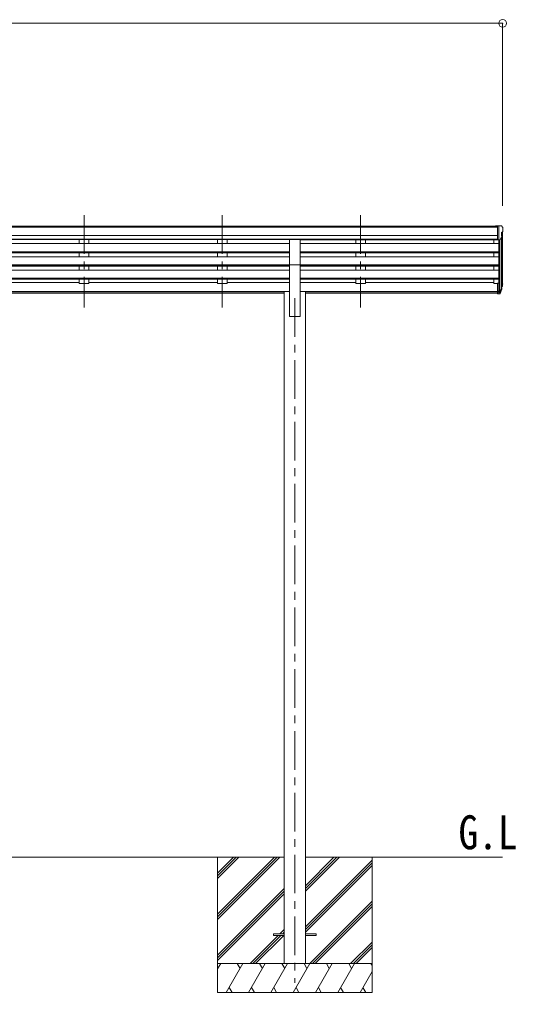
# Model space of a CAD drawing. Units: millimetres at full size, sheet at 1:40; details may follow other scales. Extents: x -11243 to 11243, y -7760 to 7760.
# Drawn here: x 4947 to 7516, y -5083 to -46 of the extents above; entities that cross this region are included whole.
import ezdxf
from ezdxf.enums import TextEntityAlignment as Align

# ---------------------------------------------------------------- set-up
doc = ezdxf.new("R2010")
doc.units = ezdxf.units.MM
doc.header["$LTSCALE"] = 40
doc.header["$PDMODE"] = 32
doc.header["$PDSIZE"] = 40
doc.linetypes.add('CHAIN1', pattern=[8, 5, -1, 1, -1])
for name, color, linetype, lineweight in [('0-0_0', 7, 'Continuous', 9), ('0-1_本体', 5, 'CHAIN1', 9), ('0-3_ELV2', 4, 'Continuous', 9), ('0-6_OTH_LINE', 6, 'Continuous', 9)]:
    doc.layers.add(name, color=color, linetype=linetype, lineweight=lineweight)
doc.layers.add('0-7_SHAPE', color=7, linetype='Continuous')
doc.styles.add('ＭＳ ゴシック', font='')
doc.styles.get('ＭＳ ゴシック').set_extended_font_data('MS Gothic')

msp = doc.modelspace()

# ---------------------------------------------------------------- linework, layer by layer
at = {"layer": '0-0_0'}
for p, q in [((3528.63, -4383.12), (6318.23, -4383.12)), ((5973.43, -4383.12), (5973.43, -5083.12)), ((5973.43, -4677.29), (6267.61, -4383.12)), ((5973.43, -4691.44), (6281.76, -4383.12)), ((5973.43, -4705.58), (6295.9, -4383.12)), ((5973.43, -4493.45), (6083.77, -4383.12)), ((5973.43, -4479.31), (6069.62, -4383.12)), ((5973.43, -4465.16), (6055.48, -4383.12)), ((6428.63, -4383.12), (7449.43, -4383.12)), ((6428.63, -4558.75), (6604.27, -4383.12)), ((6428.63, -4544.6), (6590.12, -4383.12)), ((6428.63, -4530.46), (6575.98, -4383.12)), ((6428.63, -4742.59), (6773.43, -4397.8)), ((6428.63, -4756.73), (6773.43, -4411.94)), ((6428.63, -4770.88), (6773.43, -4426.08)), ((6773.43, -4383.12), (6773.43, -5083.12)), ((5973.43, -4889.42), (6318.23, -4544.63)), ((5973.43, -4903.57), (6318.23, -4558.77)), ((5973.43, -4917.71), (6318.23, -4572.91)), ((6450.24, -4933.12), (6773.43, -4609.93)), ((6464.39, -4933.12), (6773.43, -4624.07)), ((6478.53, -4933.12), (6773.43, -4638.21)), ((6296.38, -4778.62), (6318.23, -4756.76)), ((6310.52, -4778.62), (6318.23, -4770.9)), ((6141.88, -4933.12), (6287.38, -4787.62)), ((6156.02, -4933.12), (6301.52, -4787.62)), ((6170.16, -4933.12), (6315.66, -4787.62)), ((6662.38, -4933.12), (6773.43, -4822.06)), ((6676.52, -4933.12), (6773.43, -4836.2)), ((6690.66, -4933.12), (6773.43, -4850.34)), ((6773.43, -4933.12), (5973.43, -4933.12)), ((5973.43, -4960.62), (5989.31, -4933.12)), ((6018.18, -5083.12), (6104.78, -4933.12)), ((6089.78, -4959.1), (6074.78, -4933.12)), ((6133.65, -5083.12), (6220.25, -4933.12)), ((6205.25, -4959.1), (6190.25, -4933.12)), ((6249.12, -5083.12), (6335.72, -4933.12)), ((6320.72, -4959.1), (6305.72, -4933.12)), ((6364.59, -5083.12), (6451.19, -4933.12)), ((6436.19, -4959.1), (6421.19, -4933.12)), ((6480.06, -5083.12), (6566.66, -4933.12)), ((6551.66, -4959.1), (6536.66, -4933.12)), ((6595.53, -5083.12), (6682.13, -4933.12)), ((6652.13, -4933.12), (6667.13, -4959.1)), ((6767.6, -4933.12), (6773.43, -4943.22)), ((6711, -5083.12), (6773.43, -4974.98)), ((5973.43, -5083.12), (6773.43, -5083.12)), ((6033.18, -5057.14), (6048.18, -5083.12)), ((6148.65, -5057.14), (6163.65, -5083.12)), ((6264.12, -5057.14), (6279.12, -5083.12)), ((6379.59, -5057.14), (6394.59, -5083.12)), ((6495.06, -5057.14), (6510.06, -5083.12)), ((6610.53, -5057.14), (6625.53, -5083.12)), ((6726, -5057.14), (6741, -5083.12))]:
    msp.add_line(p, q, dxfattribs=at)
at = {"layer": '0-1_本体'}
for p, q in [((5281.43, -1058.71), (5281.43, -1536.23)), ((5281.43, -1058.71), (5281.43, -1536.23)), ((5997.43, -1058.71), (5997.43, -1536.23)), ((5997.43, -1058.71), (5997.43, -1536.23)), ((6713.43, -1058.71), (6713.43, -1536.23)), ((6713.43, -1058.71), (6713.43, -1536.23)), ((6373.43, -1489.55), (6373.43, -5033.12))]:
    msp.add_line(p, q, dxfattribs=at)
at = {"layer": '0-3_ELV2'}
for p, q in [((7422.93, -1116.06), (2423.93, -1116.06)), ((7422.93, -1121.28), (2423.93, -1121.28)), ((7422.93, -1114.46), (7412.93, -1114.55)), ((7412.93, -1116.06), (7412.93, -1114.55)), ((7422.93, -1186.44), (7422.93, -1114.46)), ((7441.43, -1114.46), (7422.93, -1114.46)), ((7429.43, -1187.44), (7429.43, -1114.46)), ((7441.43, -1114.46), (7443.77, -1114.6)), ((7443.43, -1148.97), (7443.43, -1165.25)), ((7448.9, -1145.64), (7443.58, -1148.71)), ((7444.52, -1115.03), (7448.59, -1120.83)), ((7449.43, -1145.03), (7449.43, -1411.48)), ((7451.43, -1123.83), (7451.43, -1124.46)), ((7422.93, -1164.81), (2423.93, -1164.81)), ((7422.93, -1182.66), (2423.93, -1182.66)), ((6345.93, -1185.91), (3500.93, -1185.91)), ((6345.93, -1206.36), (3500.93, -1206.36)), ((5256.43, -1185.91), (5256.43, -1206.36)), ((5306.43, -1185.91), (5306.43, -1206.36)), ((5972.43, -1185.91), (5972.43, -1206.36)), ((6022.43, -1185.91), (6022.43, -1206.36)), ((6345.93, -1316.89), (6345.93, -1185.09)), ((6345.93, -1185.09), (6400.93, -1185.09)), ((6400.93, -1316.89), (6400.93, -1185.09)), ((7422.93, -1186.01), (6400.93, -1186.01)), ((6400.93, -1206.36), (7429.43, -1206.36)), ((6688.43, -1185.91), (6688.43, -1206.36)), ((6738.43, -1185.91), (6738.43, -1206.36)), ((7404.43, -1185.91), (7404.43, -1206.36)), ((7422.93, -1186.44), (7429.43, -1186.44)), ((7429.43, -1187.44), (7434.64, -1187.13)), ((7429.43, -1187.44), (7429.43, -1411.84)), ((7435.43, -1186.97), (7435.44, -1456.62)), ((7437.06, -1185.63), (7446.06, -1170.04)), ((7444.46, -1172.81), (7444.46, -1438.19)), ((6345.93, -1248.24), (3500.93, -1248.24)), ((6345.93, -1249.74), (3500.93, -1249.74)), ((6345.93, -1254.05), (3500.93, -1254.05)), ((5256.43, -1254.05), (5256.43, -1274.86)), ((5306.43, -1254.05), (5306.43, -1274.86)), ((5972.43, -1254.05), (5972.43, -1274.86)), ((6022.43, -1254.05), (6022.43, -1274.86)), ((6400.93, -1248.24), (7429.43, -1248.24)), ((6400.93, -1249.74), (7429.43, -1249.74)), ((6400.93, -1254.05), (7429.43, -1254.05)), ((6688.43, -1254.05), (6688.43, -1274.86)), ((6738.43, -1254.05), (6738.43, -1274.86)), ((7404.43, -1254.05), (7404.43, -1274.86)), ((6345.93, -1274.86), (3500.93, -1274.86)), ((6400.93, -1274.86), (7429.43, -1274.86)), ((6345.93, -1316.73), (3500.93, -1316.73)), ((6345.93, -1318.23), (3500.93, -1318.23)), ((6345.93, -1322.55), (3500.93, -1322.55)), ((6345.93, -1343.35), (3500.93, -1343.35)), ((5256.43, -1322.55), (5256.43, -1343.35)), ((5306.43, -1322.55), (5306.43, -1343.35)), ((5972.43, -1322.55), (5972.43, -1343.35)), ((6022.43, -1322.55), (6022.43, -1343.35)), ((6345.93, -1316.89), (6345.93, -1583.12)), ((6345.93, -1316.89), (6400.93, -1316.89)), ((6400.93, -1316.73), (7429.43, -1316.73)), ((6400.93, -1316.89), (6400.93, -1583.12)), ((6400.93, -1318.23), (7429.43, -1318.23)), ((6400.93, -1322.55), (7429.43, -1322.55)), ((6400.93, -1343.35), (7429.43, -1343.35)), ((6688.43, -1322.55), (6688.43, -1343.35)), ((6738.43, -1322.55), (6738.43, -1343.35)), ((7404.43, -1343.35), (7404.43, -1322.55)), ((6345.93, -1385.23), (3500.93, -1385.23)), ((6345.93, -1386.72), (3500.93, -1386.72)), ((6345.93, -1391.04), (3500.93, -1391.04)), ((5256.43, -1407.53), (4590.43, -1407.53)), ((5256.43, -1391.04), (5256.43, -1412.47)), ((5306.43, -1391.04), (5306.43, -1412.47)), ((5972.43, -1407.53), (5306.43, -1407.53)), ((5972.43, -1391.04), (5972.43, -1412.47)), ((6022.43, -1391.04), (6022.43, -1412.47)), ((6345.93, -1407.53), (6022.43, -1407.53)), ((6400.93, -1385.23), (7429.43, -1385.23)), ((6400.93, -1386.72), (7429.43, -1386.72)), ((6400.93, -1391.04), (7429.43, -1391.04)), ((6400.93, -1407.53), (6688.43, -1407.53)), ((6688.43, -1391.04), (6688.43, -1412.47)), ((6738.43, -1391.04), (6738.43, -1412.47)), ((7404.43, -1407.53), (6738.43, -1407.53)), ((7404.43, -1391.04), (7404.43, -1412.47)), ((6318.23, -1454.54), (3528.63, -1454.54)), ((6318.23, -1455.94), (3528.63, -1455.94)), ((5306.43, -1412.47), (5256.43, -1412.47)), ((6022.43, -1412.47), (5972.43, -1412.47)), ((6318.23, -1454.12), (6318.23, -4933.12)), ((6318.23, -1454.12), (6345.93, -1454.12)), ((6428.63, -1454.12), (6400.93, -1454.12)), ((6428.63, -1454.12), (6428.63, -4933.12)), ((6428.63, -1454.54), (7422.93, -1454.54)), ((6428.63, -1455.94), (7422.93, -1455.94)), ((6738.43, -1412.47), (6688.43, -1412.47)), ((7404.43, -1412.47), (7422.93, -1412.47)), ((7422.93, -1411.84), (7422.93, -1465.87)), ((7422.93, -1411.84), (7429.43, -1411.84)), ((7422.93, -1451.97), (7429.43, -1451.97)), ((7422.93, -1456.85), (7429.43, -1456.85)), ((7429.43, -1411.84), (7429.43, -1466.61)), ((7429.43, -1456.87), (7434.57, -1456.87)), ((7429.43, -1458.68), (7434.28, -1458.68)), ((7435.87, -1456.19), (7443.62, -1440.79)), ((7445.07, -1441.15), (7436.88, -1457.32)), ((7445.69, -1441.71), (7436.88, -1465.26)), ((7447.74, -1424.65), (7444.46, -1431.72)), ((7448.34, -1426.03), (7444.46, -1433.98)), ((7446.03, -1437.31), (7445.69, -1441.71)), ((6318.23, -1463.63), (3528.63, -1463.63)), ((7422.93, -1463.63), (6428.63, -1463.63)), ((7422.93, -1465.87), (7429.43, -1465.87)), ((7429.43, -1466.61), (7434.28, -1466.61)), ((6345.93, -1583.12), (6400.93, -1583.12)), ((6263.43, -4778.62), (6318.23, -4778.62)), ((6428.63, -4778.62), (6483.43, -4778.62)), ((6483.43, -4778.62), (6483.43, -4787.62)), ((6428.63, -4787.62), (6483.43, -4787.62))]:
    msp.add_line(p, q, dxfattribs=at)
msp.add_lwpolyline([(6263.43, -4778.62), (6263.43, -4787.62), (6318.23, -4787.62)], dxfattribs=at)
for centre, radius, start, end in [((7443.73, -1148.97), 0.3, 120, 180), ((7443.71, -1115.6), 1, 35, 86.5), ((7448.43, -1123.83), 3, 0, 87), ((7444.53, -1141.27), 6.18, 315.00103, 354.2965), ((7249.43, -1124.46), 202, 355.05096, 0), ((7434.46, -1184.13), 3, 273.5, 330), ((7443.73, -1165.25), 0.3, 180, 265.2833), ((7443.46, -1168.54), 3, 330, 85.2833), ((7418.85, -1415.16), 30.41, 341.80266, 352.8448), ((7420.25, -1416.91), 29.53, 342.01856, 353.49194)]:
    msp.add_arc(centre, radius, start, end, dxfattribs=at)
for centre, major_axis, ratio, start_param, end_param in [((7434.28, -1455.97), (3, 0), 0.90356, 4.712389, 5.7595865), ((7434.57, -1455.52), (1.5, 0), 0.90356, 4.712389, 5.7595865), ((7359.52, -1417.25), (88.05, 0), 0.90356, 5.9828017, 6.0168888), ((7444.72, -1437.31), (-1.3, 0), 0.90356, 2.9359903, 4.9130961), ((7358.8, -1421.11), (89.07, 0), 0.90356, 6.0316505, 6.077583), ((7361.57, -1410.67), (-87.93, 4.42), 0.541684, 3.060334, 3.2172517), ((7360.78, -1417.35), (89.06, 1.43), 0.57596, 6.1985533, 6.3701348), ((7434.28, -1463.9), (-3, 0), 0.90356, 1.5707963, 2.6179939)]:
    msp.add_ellipse(centre, major_axis=major_axis, ratio=ratio, start_param=start_param, end_param=end_param, dxfattribs=at)
at = {"layer": '0-6_OTH_LINE'}
for p, q in [((2397.43, -66.06), (7449.43, -66.06)), ((7449.43, -66.06), (7449.43, -1011.47))]:
    msp.add_line(p, q, dxfattribs=at)
msp.add_point((7449.43, -66.06), dxfattribs=at)

# ---------------------------------------------------------------- texts
at = {"layer": '0-7_SHAPE', "style": 'ＭＳ ゴシック', "width": 0.85}
msp.add_text('G.L', height=176, dxfattribs=at).set_placement((7220.9, -4394.42), align=Align.BOTTOM_LEFT)

doc.saveas('drawing.dxf')
